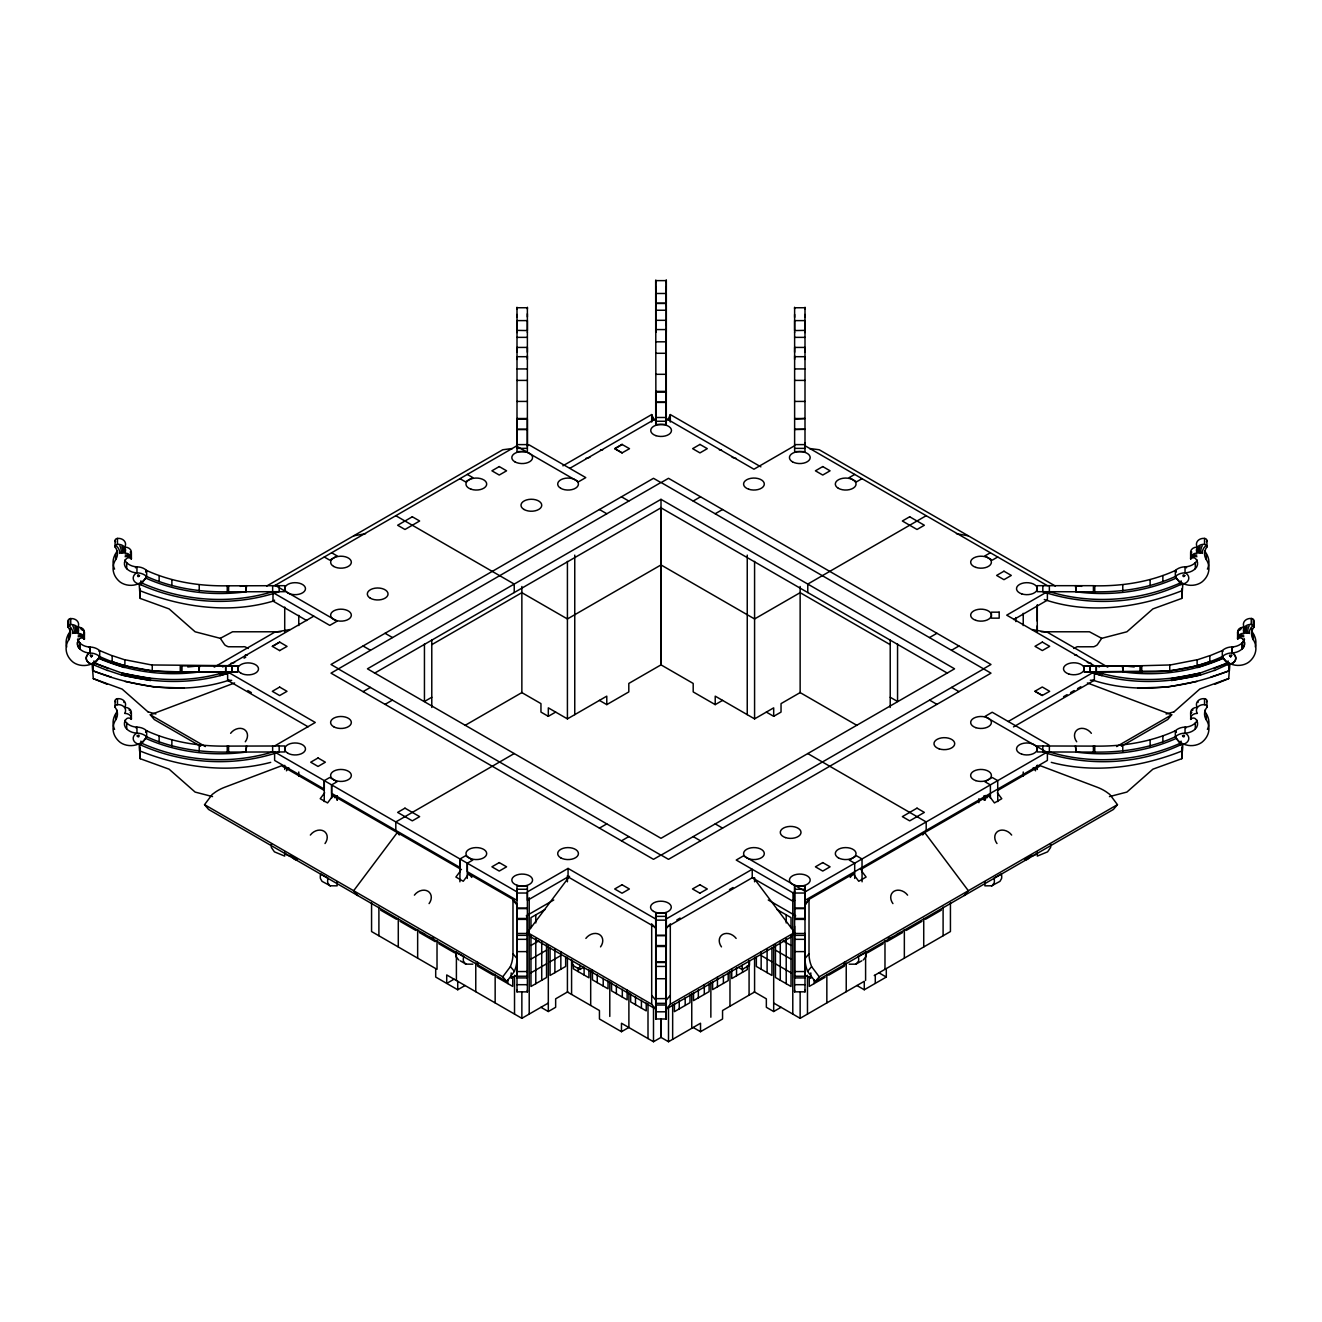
<?xml version="1.0" encoding="UTF-8"?>
<svg xmlns="http://www.w3.org/2000/svg" width="1322" height="1322" viewBox="0 0 1322 1322"><rect width="100%" height="100%" fill="white"/><g stroke="black" fill="none" stroke-linecap="round" stroke-linejoin="round"><path stroke-width="1.5" d="M181.626 671.873L181.626 665.875L237.762 665.875L237.762 671.873L180.255 672.006C152.741 672.386 124.797 668.304 99.695 656.571A13.088 10.692 0 0 0 89.979 653.035A13.947 11.386 0 0 1 79.733 648.887L79.733 642.789A9.849 8.031 0 0 1 77.568 639.055A9.849 8.031 0 0 0 79.733 642.905A13.947 11.386 0 0 0 89.979 647.053A13.088 10.675 0 0 1 99.695 650.705L99.695 656.687A16.74 13.666 0 0 1 91.615 663.908L91.35 664.008A16.095 13.137 0 0 1 73.421 662.421A23.366 19.086 0 0 1 68.694 639.815A15.253 12.46 0 0 0 68.1 627.206L68.1 621.208A2.71 2.214 0 0 1 70.496 618.613A7.188 5.866 0 0 1 77.387 621.158A7.188 5.866 0 0 1 77.651 627.339L77.651 633.337A6.346 5.189 0 0 1 84.393 639.104M68.1 621.092L68.1 627.091A2.71 2.214 0 0 1 70.496 624.595L70.496 618.613M84.393 638.989L84.261 639.303A2.842 2.313 0 0 0 79.502 638.757A9.849 8.031 0 0 0 79.733 648.887L79.733 642.905M77.651 633.205L77.651 627.223A6.346 5.189 0 0 1 84.393 632.99L84.261 639.187M124.863 720.259A9.849 8.031 0 0 0 126.697 722.985A13.947 11.386 0 0 0 136.959 727.133A13.088 10.675 0 0 1 146.659 730.785L146.659 736.767A16.74 13.666 0 0 1 138.579 743.989L138.331 744.104A16.095 13.137 0 0 1 120.385 742.518A23.366 19.086 0 0 1 115.658 719.895A15.253 12.46 0 0 0 115.064 707.287L115.064 701.288A2.71 2.214 0 0 1 117.46 698.694A7.188 5.866 0 0 1 124.218 701.09A7.188 5.866 0 0 1 124.846 707.088M115.658 719.895L115.658 713.913A15.253 12.46 0 0 0 117.228 710.245M115.064 707.287A2.71 2.214 0 0 1 117.46 704.692L117.46 698.694M145.602 732.322L146.659 730.785C171.843 742.27 199.705 746.533 227.235 746.104L284.726 745.972L284.726 751.954L227.235 752.086C199.705 752.515 171.843 748.269 146.659 736.767A13.088 10.692 0 0 0 136.959 733.115A13.947 11.386 0 0 1 126.697 728.984L126.697 722.985M199.556 665.875L198.911 672.006C165.068 676.467 129.936 672.006 98.621 658.24L99.695 656.571A16.723 13.666 0 0 1 91.615 663.793L91.35 663.892A7.37 6.015 0 0 1 86.277 658.786A7.37 6.015 0 0 1 89.979 652.919L89.979 647.053A7.37 6.015 0 0 0 89.185 647.35M225.682 665.875L225.682 671.873C192.186 682.483 155.963 681.293 122.103 673.03M228.59 751.954L228.59 745.972M232.193 665.875L232.193 671.873C196.664 684.383 157.682 683.821 121.393 674.881M272.646 745.972L272.646 751.954C229.978 764.909 182.651 761.406 141.95 743.361L140.909 745.079L139.107 743.724L140.248 758.712L169.117 769.189L195.111 792.076L212.545 796.604M279.173 745.972L279.173 751.954C234.44 767.173 184.006 764.182 140.909 745.079L140.909 741.097M284.709 852.046L284.709 856.094L274.431 851.847L271.473 847.633A11.568 9.452 0 0 1 271.307 844.874L271.489 843.965M331.591 798.207L331.624 784.888L337.143 781.699L329.789 777.468L324.287 780.641L324.287 789.118L274.612 760.431L274.612 751.954L517.001 891.904M331.624 784.888L331.624 793.349L459.973 867.447L459.973 858.986L465.476 855.797L472.813 860.044L467.31 863.216L467.277 878.436M337.143 881.791L337.143 885.839L329.872 885.79L327.773 882.782A11.568 6.676 -60 0 1 327.674 880.088L327.972 878.122L320.635 873.892L320.321 875.858A11.568 6.676 -60 0 0 320.436 878.552L322.039 881.344L330.401 885.856M467.31 863.216L467.31 871.694L517.001 900.381L517.001 889.26L527.379 889.26M512.986 899.373L517.001 904.149L517.001 958.566A37.066 29.646 -40 0 1 515.679 967.671L514.423 971.373L506.772 981.585L502.757 976.809L510.408 966.613L511.68 962.912A37.066 29.646 -40 0 0 512.986 953.79L512.986 899.373L468.798 873.859L463.245 881.278L455.892 877.031L460.353 871.115M527.379 915.584L527.379 991.88L517.001 991.831L517.001 963.87M517.001 963.044L517.001 961.21M517.001 359.419L517.001 332.384M517.001 330.566L517.001 320.602L527.379 320.602L527.379 330.566L517.001 330.384M517.001 316.999L517.001 307.431L517.001 308.951M517.001 971.554L527.379 971.538M527.379 359.419L527.379 332.384M527.379 316.999L527.379 307.431L527.379 308.951M569.551 876.304L527.379 932.489L531.394 937.265L655.712 1009.033L651.696 1004.257L651.696 923.731M655.712 305.266L655.712 332.301M655.712 289.882L655.712 280.314L655.91 424.461M655.91 1017.329L655.91 1018.998L655.712 913.172L666.288 913.172L666.288 945.577L655.712 945.577M655.91 1005.034L655.91 999.035M655.91 960.615L655.91 998.606M655.91 945.577L655.91 913.172M655.91 332.301L655.91 330.103M655.91 329.575L655.91 328.732M655.91 325.146L655.91 320.304M655.91 305.432L655.91 287.271M655.91 281.685L655.91 280.314M666.288 999.035L666.09 1018.998L666.09 1017.329M666.09 998.606L666.09 960.582M666.09 424.461L666.288 391.395L655.712 391.395M666.288 332.235L666.288 280.314L666.288 290.295M666.288 998.589L655.712 998.655M670.304 422.049L670.304 414.563L760.877 466.848M672.65 1039.274L672.667 1004.621M674.418 1003.844L674.418 1011.661L690.001 1002.671L690.001 994.855M679.244 1008.868L679.244 1001.068M685.193 1005.447L685.193 997.631M691.753 1028.235L691.77 993.582M693.521 992.805L693.521 1000.622L709.104 991.632L709.104 983.816M698.347 997.846L698.347 990.029M704.296 994.408L704.296 984.642M710.856 1017.213L710.872 982.56M712.624 981.783L712.624 989.6L728.207 980.61L728.207 972.794M717.449 986.823L717.449 977.057M723.398 983.386L723.398 975.57M729.975 1006.174L729.975 971.538M731.727 968.795L731.727 978.561L747.31 969.571L747.31 965.671M736.552 975.785L736.552 967.968M738.585 967.44L742.138 969.489L742.138 965.242M742.501 972.348L742.501 968.448M693.191 1027.475L700.528 1031.705L722.556 1018.998L722.556 1010.52L749.078 995.152L749.078 960.499M749.475 961.011L749.475 965.242L742.138 969.489M804.999 990.211L804.999 991.831L794.621 991.831L794.621 990.211M794.621 926.177L794.621 977.916L804.999 977.916L804.999 940.504M794.621 886.054L794.621 918.459L804.999 918.459L804.999 886.054L794.621 886.054L794.621 991.88M794.621 359.419L794.621 357.221M794.621 355.849L794.621 356.692L804.999 356.692L804.999 359.419M794.621 352.263L794.621 347.422L804.999 347.438L804.999 352.247M794.621 332.566L794.621 314.388M794.621 308.803L794.621 307.431L794.621 317.412M794.621 971.554L804.999 971.554M804.999 939.942L804.999 933.497L794.621 933.464M804.999 442.969L804.999 444.605L794.621 444.605M804.999 332.566L804.999 314.487M804.999 308.803L804.999 307.431L804.999 317.412M810.816 972.926L810.816 978.363L804.949 974.958M978.891 802.669L978.891 798.752M983.717 799.893L983.717 795.976M984.857 800.174L984.857 796.059M985.468 799.562L985.468 795.48M1023.228 625.57L1023.228 613.292M1042.827 585.679L1042.827 591.678C1088.089 606.798 1139.994 604.485 1182.893 583.448L1181.752 598.436L1152.883 608.913L1126.889 631.784L1101.705 638.328L1089.444 631.784L1041.29 631.784M1046.313 751.954L1047.388 751.954L1047.388 760.431L804.999 900.381M1049.354 585.679L1049.354 591.678C1092.022 604.633 1139.349 601.13 1180.05 583.068L1181.091 584.803L1181.091 580.804M1089.807 665.759L1089.807 671.758C1125.319 684.399 1164.302 683.854 1200.607 674.881M1093.41 591.678L1093.41 585.679L1037.274 585.679L1037.274 591.678L1094.765 591.81C1122.295 592.239 1150.157 587.976 1175.341 576.491A13.088 10.692 0 0 1 1185.041 572.839A13.947 11.386 0 0 0 1195.303 568.691A9.849 8.031 0 0 0 1195.518 558.562A2.842 2.313 0 0 0 1190.758 559.107L1190.758 553.108A2.842 2.313 0 0 1 1191.833 552.1M1013.495 726.918L1094.368 680.235L1094.368 671.758L1008.223 721.498M1140.374 671.758L1140.374 665.759L1084.238 665.759L1084.238 671.758L1141.745 671.89C1169.259 672.435 1197.203 668.288 1222.305 656.571A13.088 10.692 0 0 1 1232.021 652.919A13.947 11.386 0 0 0 1242.267 648.772A9.849 8.031 0 0 0 1242.498 638.757A2.842 2.313 0 0 0 1237.739 639.187L1237.607 632.99A6.346 5.189 0 0 1 1244.349 627.223A7.188 5.866 0 0 1 1244.613 621.043A7.188 5.866 0 0 1 1251.504 618.498A2.71 2.214 0 0 1 1253.9 621.092L1253.9 627.206A15.253 12.46 0 0 0 1253.306 639.699A23.366 19.086 0 0 1 1248.579 662.305A16.095 13.137 0 0 1 1230.633 663.892L1230.385 663.793A16.723 13.666 0 0 1 1222.305 656.571L1222.305 650.589A13.088 10.692 0 0 1 1232.021 646.937A13.947 11.386 0 0 0 1242.267 642.789A9.849 8.031 0 0 0 1244.432 639.17A9.849 8.031 0 0 1 1242.267 642.789L1242.267 648.772A9.849 8.031 0 0 0 1242.498 638.642M1195.303 568.691L1195.303 562.693A9.849 8.031 0 0 0 1197.137 559.983M1195.303 562.693A13.947 11.386 0 0 1 1185.041 566.841A13.088 10.692 0 0 0 1175.341 570.493L1175.341 576.491A16.723 13.666 0 0 0 1183.421 583.696L1183.669 583.812A16.095 13.137 0 0 0 1201.615 582.225A23.366 19.086 0 0 0 1206.342 559.619A15.253 12.46 0 0 1 1206.936 546.994A2.71 2.214 0 0 0 1204.54 544.4L1204.54 538.418A7.188 5.866 0 0 0 1197.782 540.814A7.188 5.866 0 0 0 1197.154 546.796M1206.342 559.619L1206.342 553.621A15.253 12.46 0 0 1 1204.97 550.729M1206.936 546.994L1206.936 541.012A2.71 2.214 0 0 0 1204.54 538.418M1238.003 632.792A2.842 2.313 0 0 0 1237.739 633.188L1237.607 638.989A6.346 5.189 0 0 1 1244.349 633.205A7.188 5.866 0 0 1 1244.613 627.041A7.188 5.866 0 0 1 1251.504 624.48A2.71 2.214 0 0 1 1253.9 627.091L1253.9 621.092M1244.349 633.205L1244.349 627.223M1251.504 624.48L1251.504 618.498M324.237 801.578L324.287 780.641M459.924 881.807L459.973 858.986M1182.05 588.505L1181.752 598.436M1182.198 746.831L1181.752 758.712L1152.883 769.189L1126.889 792.076L1109.455 796.604M1181.752 758.712L1182.893 743.724C1139.994 764.777 1088.089 767.074 1042.827 751.954L1042.827 745.972M1228.865 670.684L1229.328 664.652L1229.328 670.766L1210.952 677.046M1214.885 684.251L1228.716 678.632L1229.857 663.528L1214.588 670.469M1229.526 655.53L1230.716 656.869L1231.575 655.398M90.425 655.398L91.284 656.869L92.408 655.53M1101.705 638.328L1097.26 644.855A12.675 10.345 0 0 1 1093.691 646.755L1079.33 646.805A5.09 4.164 0 0 0 1076.819 646.871L1073.794 648.491M667.891 420.198L670.304 414.563M668.701 420.198L670.304 416.43M1229.592 655.53L1230.633 656.753L1231.707 655.497M1190.692 713.533L1190.758 713.384A2.842 2.313 0 0 1 1191.833 712.376M1197.137 720.259A9.849 8.031 0 0 1 1195.303 722.985A13.947 11.386 0 0 1 1185.041 727.133A13.088 10.675 0 0 0 1175.341 730.785C1150.157 742.27 1122.295 746.533 1094.765 746.104L1037.274 745.972L1037.274 751.954L1094.765 752.086C1122.295 752.515 1150.157 748.269 1175.341 736.767A13.088 10.692 0 0 1 1185.041 733.132A13.947 11.386 0 0 0 1195.303 728.984A9.849 8.031 0 0 0 1195.518 718.838A2.842 2.313 0 0 0 1190.758 719.383L1190.626 713.202A6.346 5.189 0 0 1 1196.955 707.402M90.359 655.398L91.367 656.753L92.474 655.53M124.863 559.983A9.849 8.031 0 0 0 126.697 562.693A13.947 11.386 0 0 0 136.959 566.841A13.088 10.692 0 0 1 146.659 570.493L146.659 576.491L140.909 584.803L139.107 583.448L140.248 598.436L169.117 608.913L195.111 631.784L220.295 638.328L232.556 631.784L280.71 631.784M125.045 707.402A6.346 5.189 0 0 1 131.374 713.202L131.374 719.185A6.346 5.189 0 0 0 124.632 713.417A7.188 5.866 0 0 0 124.351 707.237A7.188 5.866 0 0 0 117.46 704.692M145.602 572.046L146.659 570.493C171.843 581.994 199.705 586.241 227.235 585.811L284.726 585.679L284.726 591.678L227.235 591.81C199.705 592.239 171.843 587.976 146.659 576.491A13.088 10.692 0 0 0 136.959 572.839A13.947 11.386 0 0 1 126.697 568.691A9.849 8.031 0 0 1 126.482 558.562A2.842 2.313 0 0 1 131.242 559.107L131.242 553.108A2.842 2.313 0 0 0 130.167 552.1M141.95 743.361L146.659 736.767M506.772 981.585L208.562 809.428L204.546 804.652L212.214 794.439L215.585 791.961A37.066 29.596 -40.1 0 1 224.608 787.301L281.586 765.769L324.006 790.275M286.411 770.809L288.774 767.669M324.667 792.77L320.221 798.703L327.559 802.933L333.111 795.53L461.461 869.628M809.014 899.373L804.999 904.975L809.014 899.373L853.202 873.859L858.755 881.278L866.108 877.048L861.647 871.115M794.621 932.489L790.606 937.265L666.288 1009.033L670.304 1004.257L794.621 932.489L753.606 877.841M850.178 877.444L853.202 873.859M809.014 900.199L809.014 953.79L804.999 958.566A37.066 29.646 40 0 0 806.321 967.671L807.577 971.373L815.228 981.585L1113.438 809.428L1117.454 804.652L1109.786 794.439L1106.415 791.961A37.066 29.596 40.1 0 0 1097.392 787.301L1040.414 765.769L997.994 790.275M807.577 971.373L811.592 966.613L810.32 962.912A37.066 29.646 40 0 1 809.014 953.79M922.706 834.959L924.706 832.579L968.348 890.731L964.333 895.506M815.228 981.585L819.243 976.809L1117.454 804.652M986.873 797.91L988.889 795.53L994.441 802.933L1001.779 798.703L997.333 792.77M666.288 928.507L669.296 924.921M666.288 1000.093L670.304 995.334M1087.378 682.945L1171.705 714.789L1167.69 719.548L1121.42 746.269M892.862 936.736L891.59 937.695A12.675 7.321 60 0 1 889.062 938.141L888.053 937.992M900.199 932.506L898.927 933.464A12.675 7.321 60 0 1 897.324 933.91M1028.549 858.408L1027.277 859.366A12.675 7.321 60 0 1 1025.674 859.812M1035.886 854.161L1034.614 855.119A12.675 7.321 60 0 1 1032.085 855.582L1024.748 859.812M1173.853 711.996L1199.847 688.993L1228.716 678.517M1229.857 655.233L1231.245 655.15M773.684 1003.051L800.14 1018.32L864.274 981.288L864.274 989.765L856.937 985.534M266.68 586.043L502.757 449.761L511.68 448.588A37.066 6.18 -23.1 0 1 512.143 448.769M274.612 585.679L517.001 445.729M306.687 620.53L272.993 601.08L272.993 592.603L274.612 591.678M527.379 445.729L528.982 444.803L585.778 477.606L578.441 481.836L516.456 446.043M272.993 601.08L274.612 600.155M214.23 667.131L274.612 632.263L289.964 629.536M562.891 465.823L651.696 414.563L654.109 420.198M227.632 665.875L313.777 616.151M569.765 468.352L655.91 418.611M272.382 646.408L279.719 642.178M622.183 444.456L614.846 448.687L622.183 452.917M279.653 650.556L287.056 646.408L279.653 642.079L272.315 646.326L279.719 650.639M661 499.336L367.433 668.816L661 838.313L954.567 668.816L661 499.336L661.165 664.949L693.191 683.441L693.191 691.918L715.219 704.626L722.556 700.396M374.506 673.212L661 507.813L947.494 673.212M431.947 644.574L522.14 592.504M363.054 691.637L370.391 687.407M693.191 501.038L700.528 496.808M274.612 745.972L315.28 722.473L227.632 671.873L227.632 680.351L308.125 726.819M794.621 445.729L753.937 469.227L666.288 418.611M385.066 704.362L392.419 700.115M715.219 513.746L722.556 509.515M431.782 697.256L424.445 701.503L424.445 643.946M660.851 565.023L567.419 618.96L521.86 592.669M854.69 474.416L849.187 477.606L856.524 481.836L862.027 478.663M465.063 725.381L522.074 692.464M521.86 586.489L521.86 692.596L540.962 703.618L540.962 712.095L548.316 716.326L555.653 712.095M548.316 716.326L548.316 707.848L567.419 718.887L606.781 696.149L606.781 704.626L599.444 700.396M926.193 515.712L807.775 584.076L807.775 592.553M800.14 592.669L754.581 618.96L661.165 565.023M606.781 704.626L628.809 691.918L628.809 683.441L660.851 664.949L660.851 507.466M990.376 552.761L984.857 555.934L992.211 560.181L997.713 556.992M715.219 704.626L715.219 696.149L754.581 718.887L773.684 707.848L773.684 716.326L766.347 712.095M773.684 716.326L781.038 712.095L781.038 703.618L800.14 692.596L800.14 586.489M599.444 828.134L606.781 823.887M929.581 637.518L936.934 633.288M655.712 919.021L568.063 868.422L527.379 891.904L527.379 900.381L568.063 876.883L655.712 927.499L655.712 916.377L666.288 916.377L666.288 1018.998L655.712 1018.948L655.712 928.507L652.704 924.921M621.472 840.842L628.809 836.595M951.609 650.226L958.946 645.995M1013.792 619.555L1047.388 600.155L1047.388 591.678L1006.72 615.16L1094.368 665.759M526.272 915.849L553.736 900.001M544.945 909.569L530.965 917.633L530.965 927.73M983.651 668.734L990.988 664.487L668.502 478.3L661.165 482.547L990.988 673.146L668.502 859.333L661.149 855.103L983.651 668.915M454.057 979.172L446.72 983.403L446.72 974.942L521.86 1018.32L548.316 1003.051M530.965 945.445L538.765 940.95M371.565 902.992L371.565 931.547L435.698 968.58L435.698 977.057L457.726 989.765L465.063 985.534M530.965 959.128L546.548 950.138M517.051 974.958L511.184 978.363L511.184 972.926M530.965 972.794L546.548 963.804M550.068 961.772L560.842 955.558M699.966 884.749L692.48 888.946L699.966 893.226M699.817 893.193L707.303 888.979L699.817 884.715M1042.281 695.471L1049.685 691.323L1042.281 686.994L1034.944 691.224L1042.281 695.471L1034.994 691.323M666.09 919.021L752.235 869.281L752.235 877.758L666.09 927.499M572.525 961.011L572.525 965.242L579.862 969.489L583.415 967.44M676.831 919.963L680.103 918.079M729.463 889.574L732.999 887.525M1063.566 696.677L1067.102 694.645M1070.638 692.596L1074.175 690.563M1077.579 688.597L1080.834 686.713M567.799 991.797L555.653 998.821L555.653 1007.298L548.316 1011.528L540.962 1007.298M805.544 891.59L743.559 855.797L736.222 860.044L793.018 892.829L794.621 891.904M1047.388 745.972L1049.007 745.03L992.211 712.244L984.873 716.491L1046.859 752.268M804.999 891.904L1047.388 751.954M752.235 877.758L793.018 901.307L794.621 900.381M860.539 869.628L988.889 795.53M567.419 957.359L567.419 992.029L599.444 1010.52L599.444 1018.998L621.472 1031.705L628.809 1027.475M1116.644 746.566L1171.705 714.789M621.472 1031.705L621.472 1023.245L653.498 1041.736L660.851 1037.489L660.851 1019.146M661.165 1019.146L661.165 1037.489L668.502 1041.736L700.528 1023.228L700.528 1031.705M825.06 977.288L809.262 986.41L809.262 976.644M828.63 975.223L844.428 966.101L844.428 962.185M867.381 952.848L883.179 943.726M886.765 941.661L902.562 932.539M906.132 930.473L921.93 921.351M925.516 919.286L941.314 910.164M754.201 991.797L766.347 998.821L766.347 1007.298L773.684 1011.528L781.038 1007.298M849.187 964.184L855.929 964.184L861.795 960.797M991.599 885.856L999.961 881.344L1001.564 878.552A11.568 6.676 60 0 0 1001.679 875.858L1001.365 873.892L994.028 878.122L994.342 880.088A11.568 6.676 60 0 1 994.227 882.782L992.128 885.79L984.873 885.839L984.873 881.791M874.239 975.537L950.435 931.547L950.435 902.992M864.274 989.765L886.302 977.057L886.302 968.58M514.225 753.557L395.807 821.937L395.807 830.398M749.078 995.152L754.581 992.029L754.581 957.359M90.755 655.15L92.243 655.332M124.846 546.796A7.188 5.866 0 0 0 124.218 540.814A7.188 5.866 0 0 0 117.46 538.418A2.71 2.214 0 0 0 115.064 541.012L115.064 546.994A15.253 12.46 0 0 1 115.658 559.619A23.366 19.086 0 0 0 120.385 582.225A16.095 13.137 0 0 0 138.331 583.812L138.579 583.713A16.723 13.666 0 0 0 146.659 576.491M1093.41 585.679L1094.765 585.811C1122.295 586.241 1150.157 581.994 1175.341 570.493L1176.398 572.046M1180.05 583.068L1176.398 578.028C1145.166 592.091 1109.951 596.255 1076.108 591.81L1075.464 585.679L1081.677 586.357M1209.828 655.745L1222.305 650.589A16.74 13.666 0 0 0 1222.701 651.349M1171.011 678.665L1199.897 673.146L1227.014 663.165L1228.072 664.999L1228.072 660.884M1213.629 668.701L1227.014 663.28L1223.379 658.108L1197.749 667.56M1181.091 741.097L1181.091 745.079L1176.398 738.32C1145.166 752.383 1109.951 756.531 1076.108 752.086L1075.464 745.972L1076.108 752.086M1180.05 743.361C1139.349 761.406 1092.022 764.909 1049.354 751.954L1049.354 745.972M234.622 682.945L150.295 714.789L154.31 719.548L200.58 746.269M274.216 600.799C229.945 614.267 182.072 607.393 139.653 590.57M228.987 680.235C184.386 694.893 135.604 687.737 92.672 670.651L92.672 664.652L93.135 670.684M1182.347 590.57C1138.853 607.74 1089.295 614.846 1044.281 599.51M1229.328 670.651C1186.396 687.82 1137.647 694.761 1093.013 680.235M1197.104 659.86L1209.828 655.629L1209.828 661.744M1209.828 661.628L1197.104 665.743L1169.755 670.965L1084.238 671.873L1084.238 665.875L1140.374 665.875L1140.374 671.873M1214.588 670.353L1200.607 674.997L1171.325 680.582M222.526 666.883L225.682 665.759L225.682 671.758L219.386 673.757M220.096 675.592L232.193 671.758L232.193 665.759M1166.12 713.996L1173.853 711.864M240.323 586.357L246.536 585.679L245.892 591.81C212.049 596.255 176.834 592.091 145.602 578.028M198.911 666.007L198.911 671.89L198.911 665.891L187.774 666.966M245.892 752.086L246.536 745.972L245.892 752.086C212.049 756.531 176.834 752.383 145.602 738.32M270.713 762.364C227.169 773.833 180.998 767.371 139.653 750.846L139.653 746.847M1169.755 665.082L1197.104 659.744L1197.104 665.858M1199.897 673.03C1166.004 681.458 1129.88 682.218 1096.318 671.873L1096.318 665.875M1196.955 681.441L1167.69 687.043L1137.647 688.035M353.652 535.823L365.55 533.708M433.947 937.992L432.938 938.141A12.675 7.321 -60 0 1 430.41 937.695L429.138 936.736M863.266 959.954L865.877 956.88A11.568 6.676 60 0 0 865.993 954.187L865.679 952.22L858.342 956.467L858.656 958.417A11.568 6.676 60 0 1 858.54 961.127L855.929 964.184M152.245 671.08L152.245 664.966L237.762 665.759L237.762 671.758L180.255 671.89L152.245 670.965L124.896 665.743L112.172 661.628M1140.374 665.759L1169.755 664.966L1169.755 671.08M655.712 280.628L666.288 280.628M655.712 303.267L666.288 303.267M517.001 307.745L527.379 307.745M794.621 307.745L804.999 307.745M655.712 310.24L666.288 310.24M655.712 320.321L666.288 320.321M655.712 329.575L666.288 329.575M804.999 330.384L794.621 330.566L794.621 320.602L804.999 320.602L804.999 330.566M517.001 337.358L527.379 337.358M794.621 337.358L804.999 337.358M655.712 341.82L666.288 341.82M655.712 353.288L666.288 353.288M527.379 356.692L517.001 356.692L517.001 446.605M517.001 368.937L527.379 368.937M794.621 368.937L804.999 368.937M655.712 374.308L666.288 374.308M517.001 380.406L527.379 380.406M794.621 380.406L804.999 380.406M666.288 392.056L655.712 392.056L655.712 424.461L666.288 424.461L666.288 305.266M517.001 401.425L527.379 401.425M794.621 401.425L804.999 401.425M655.712 402.169L666.288 402.169M655.712 402.417L666.288 402.417M655.712 417.488L666.288 417.488M517.001 418.512L527.379 418.512M794.621 418.512L804.999 418.512L794.621 419.173M655.712 421.255L666.288 421.255M517.001 429.286L527.379 429.286M794.621 429.286L804.999 429.286L794.621 429.534M517.001 429.534L527.379 429.534M517.001 444.605L527.379 444.605M517.001 448.373L527.379 448.373M794.621 448.373L804.999 448.373M227.632 680.351L231.68 680.351M1090.32 680.235L1094.368 680.235M794.621 889.26L804.999 889.26M517.001 893.028L527.379 893.028M794.621 893.028L804.999 893.028M517.001 908.115L527.379 908.115M794.621 908.115L804.999 908.115M517.001 908.611L527.379 908.611M794.621 908.611L804.999 908.611M517.001 918.459L527.379 918.459M517.001 919.385L527.379 919.385M794.621 919.385L804.999 919.385M655.712 920.145L666.288 920.145M517.001 933.464L527.379 933.464M517.001 935.348L527.379 935.348M655.712 935.232L666.288 935.232M794.621 935.348L804.999 935.348M655.712 935.728L666.288 935.728M517.001 939.331L527.379 939.331M794.621 939.331L804.999 939.331M655.712 946.502L666.288 946.502M517.001 951.609L527.379 951.609M794.621 951.609L804.999 951.609M655.712 961.755L666.288 961.755M655.712 962.482L666.288 962.482M458.734 959.954L456.123 956.88A11.568 6.676 -60 0 1 456.007 954.187L456.321 952.237L463.658 956.467L463.344 958.433A11.568 6.676 -60 0 0 463.46 961.127L465.559 964.118L472.813 964.184M655.712 966.448L666.288 966.448M517.001 976.231L527.379 976.231M794.621 976.231L804.999 976.231M655.712 978.726L666.288 978.726M517.001 984.692L527.379 984.692M794.621 984.692L804.999 984.692M655.712 1003.348L666.288 1003.348M655.712 1005.034L666.288 1005.034M655.712 1011.809L666.288 1011.809M184.353 688.035L154.31 687.043L125.045 681.441M1232.815 647.35A7.37 6.015 0 0 0 1232.021 646.937L1232.021 653.035A7.37 6.015 0 0 1 1235.723 658.901A7.37 6.015 0 0 1 1230.65 664.024L1230.385 663.908A16.74 13.666 0 0 1 1222.305 656.687L1223.379 658.24C1192.097 672.105 1156.899 676.633 1123.089 671.89L1122.444 665.759L1134.226 666.966M956.45 533.708L968.348 535.823M1032.036 629.536L1047.388 632.263L1107.77 667.131M152.245 665.082L124.896 659.744L124.896 665.858M150.989 678.665L122.103 673.146L94.986 663.28L98.621 658.108L124.251 667.56M150.675 680.582L121.393 674.997L107.413 670.353M1051.287 762.364C1094.831 773.833 1141.002 767.371 1182.347 750.846L1182.347 746.847M148.147 711.864L155.88 713.996M1099.474 666.883L1096.318 665.759L1096.318 671.758L1102.614 673.757M1101.904 675.707L1089.807 671.873L1089.807 665.875M124.896 659.86L112.172 655.629L112.172 661.744M92.672 670.766L111.048 677.046M141.95 583.068C182.651 601.13 229.978 604.633 272.646 591.678L272.646 585.679M99.299 651.349A16.74 13.666 0 0 0 99.695 650.589L112.172 655.745M108.371 668.585L94.986 663.165L93.928 664.999L107.413 670.469M93.928 660.884L93.928 664.999L92.143 663.528L93.284 678.632L122.153 689.109L148.147 711.996M93.284 678.632L107.115 684.251M1197.154 707.088A7.188 5.866 0 0 1 1197.782 701.09A7.188 5.866 0 0 1 1204.54 698.694A2.71 2.214 0 0 1 1206.936 701.288L1206.936 707.287A15.253 12.46 0 0 0 1206.342 719.895A23.366 19.086 0 0 1 1201.615 742.518A16.095 13.137 0 0 1 1183.669 744.104L1183.421 743.989A16.74 13.666 0 0 1 1175.341 736.767L1175.341 730.785L1176.398 732.322M1055.32 586.043L819.243 449.761L810.32 448.588A37.066 6.18 23.1 0 0 809.857 448.769M804.999 445.729L1047.388 585.679M799.876 592.504L890.053 644.574M621.472 496.808L628.809 501.038M951.609 687.407L958.946 691.637M599.444 509.515L606.781 513.746M929.581 700.115L936.934 704.362M890.218 697.256L897.555 701.503L897.555 643.946M467.31 474.416L472.813 477.606L465.476 481.836L459.973 478.663M799.926 692.464L856.937 725.381M395.807 515.712L514.225 584.076L514.225 592.553M807.775 753.557L926.193 821.937L926.193 830.398M331.624 552.761L337.143 555.934L329.789 560.181L324.287 556.992M385.066 633.288L392.419 637.518M715.219 823.887L722.556 828.117M275.141 585.365L337.127 621.158L329.789 625.389L272.993 592.603M363.054 645.995L370.391 650.226M693.191 836.595L700.528 840.842M768.264 900.001L795.728 915.849M777.055 909.569L791.035 917.633L791.035 927.73M878.948 972.81L886.302 977.057M338.349 668.734L331.012 664.487L653.498 478.3L660.851 482.547L331.012 673.146L653.498 859.333L660.851 855.103L338.349 668.915M783.235 940.95L791.035 945.445M775.452 950.138L791.035 959.128M761.158 955.558L771.932 961.772M775.452 963.804L791.035 972.794M247.825 690.563L251.362 692.596M150.295 714.789L205.356 746.566M527.379 932.489L651.696 1004.257M204.546 804.652L502.757 976.809M297.252 859.812L289.915 855.582A12.675 7.321 -60 0 1 287.386 855.119L286.114 854.161M380.686 910.164L396.484 919.286M400.07 921.351L415.868 930.473M419.438 932.539L435.235 941.661M438.821 943.726L454.619 952.848M493.37 975.223L477.573 966.101L477.573 962.185M496.94 977.288L512.738 986.41L512.738 976.644M460.205 960.797L466.088 964.184M248.206 648.491L245.181 646.871A5.09 4.164 0 0 0 242.67 646.805L228.309 646.755A12.675 10.345 0 0 1 224.74 644.855L220.295 638.328M421.801 932.506L423.073 933.464A12.675 7.321 -60 0 0 424.676 933.91M293.451 858.408L294.74 859.366A12.675 7.321 -60 0 0 296.326 859.812M651.696 995.334L655.712 1000.093M512.986 900.199L517.001 904.975M468.798 873.859L471.822 877.444M512.986 953.79L517.001 958.566M510.408 966.613L514.423 971.373M399.294 834.959L397.294 832.579L353.652 890.731L357.667 895.506M333.111 795.53L335.127 797.91M1033.226 767.669L1035.589 770.809M811.592 966.613L819.243 976.809M1175.341 576.491L1176.398 578.028M1175.341 736.767L1176.398 738.32M1190.758 719.383L1190.626 719.185A6.346 5.189 0 0 1 1197.368 713.417A7.188 5.866 0 0 1 1197.649 707.237A7.188 5.866 0 0 1 1204.54 704.692A2.71 2.214 0 0 1 1206.936 707.287M131.308 713.533L131.242 713.384A2.842 2.313 0 0 0 130.167 712.376M84.344 633.453L84.344 639.319M651.696 414.563L653.299 420.198M1050.511 843.965L1050.693 844.874A11.568 9.452 0 0 1 1050.527 847.633L1047.569 851.847L1037.291 856.094L1037.291 852.046M139.95 588.505L140.248 598.436M139.802 746.831L140.248 758.712M997.763 801.578L997.713 780.641L992.211 777.468L984.857 781.699L990.376 784.888L990.409 798.207M862.076 881.807L862.027 858.986L856.524 855.797L849.187 860.044L854.69 863.216L854.723 878.436M337.143 796.059L337.143 800.174M284.709 631.685L284.726 607.062M1251.504 618.613L1251.504 624.595A2.71 2.214 0 0 1 1253.9 627.206M1244.349 633.337L1244.349 627.339A6.346 5.189 0 0 0 1237.607 633.106M1242.267 642.905L1242.267 648.887M1204.772 710.245A15.253 12.46 0 0 0 1206.342 713.913L1206.342 719.895M1204.54 698.694L1204.54 704.692M1195.303 722.985L1195.303 728.984M1162.864 575.549L1162.864 581.548M1162.864 735.825L1162.864 741.824M1150.123 579.664L1150.123 585.663M1150.123 739.94L1150.123 745.938M1141.745 665.891L1141.745 672.006M1123.089 665.891L1123.089 672.006L1122.444 665.875M1122.775 584.886L1122.775 590.884M1122.775 745.178L1122.775 751.16M1094.765 585.811L1094.765 591.81M1094.765 746.104L1094.765 752.086M1093.393 745.972L1093.393 751.954M1076.108 585.811L1076.108 591.81M1037.274 621.191L1037.274 605.096L1037.274 631.784L1037.291 625.802M1023.228 771.982L1023.228 776.064M1015.891 617.539L1015.891 621.621M984.692 795.976L984.692 800.058M943.098 907.189L943.098 935.728M923.731 918.377L923.731 946.916M904.347 929.564L904.347 958.103M890.218 639.699L890.218 707.452M884.98 940.752L884.98 969.29M875.28 974.942L875.28 983.403M865.596 951.939L865.596 980.478M846.229 963.127L846.229 991.665M826.845 974.314L826.845 1002.853M814.137 979.685L814.137 983.585M807.478 975.306L807.478 1014.04M804.999 332.384L804.999 451.579L794.621 451.579L794.621 332.384M804.999 886.054L804.999 991.88M800.14 991.814L800.14 1018.32M793.018 892.829L793.018 901.307M792.787 899.77L792.787 1014.09M791.035 935.679L791.035 986.476L775.452 977.487L775.452 944.272M786.21 914.857L786.21 922.938M786.21 938.769L786.21 983.7M780.277 941.198L780.277 980.263M773.684 945.99L773.684 1011.528M771.932 948.089L771.932 975.438L756.349 966.448L756.349 956.682M767.107 949.229L767.107 972.662M761.158 951.658L761.158 969.224M754.581 561.404L754.581 718.887M754.581 877.709L754.581 881.824M747.244 555.108L747.244 714.64M670.304 923.731L670.304 1004.257M668.502 1007.067L668.502 1041.736M666.09 280.314L666.09 281.834M666.09 286.626L666.09 305.432M666.09 320.304L666.09 325.146M666.09 328.732L666.09 419.487M666.09 913.172L666.09 1005.034M653.498 1007.067L653.498 1041.736M651.696 416.43L651.696 422.049M647.995 1003.844L648.011 1038.497M646.243 1003.067L646.243 1010.884L630.66 1001.894L630.66 994.078M641.418 1000.291L641.418 1008.108M635.485 996.854L635.485 1004.67M628.892 992.822L628.892 1027.458M627.14 990.095L627.14 999.862L611.557 990.856L611.557 983.056M622.315 989.269L622.315 997.069M616.366 985.832L616.366 993.648M609.789 981.783L609.789 1016.436M608.037 981.007L608.037 988.823L592.454 979.833L592.454 970.067M603.212 978.23L603.212 986.047M597.263 974.793L597.263 982.61M590.686 970.761L590.686 1005.414M588.934 969.984L588.934 977.801L573.351 968.795L573.351 964.895M584.109 967.208L584.109 975.025M579.862 965.242L579.862 969.489M578.16 967.671L578.16 971.587M574.756 555.108L574.756 714.64M571.583 959.722L571.583 994.375M568.063 868.422L568.063 876.883M567.419 561.404L567.419 718.887M567.419 875.66L567.419 881.824M565.651 956.682L565.651 966.448L550.068 975.438L550.068 948.089M560.842 951.658L560.842 969.224M554.893 949.229L554.893 972.662M548.316 945.99L548.316 1011.528M546.548 944.272L546.548 977.487L530.965 986.476L530.965 935.679M541.723 941.198L541.723 980.263M535.79 914.857L535.79 922.938M535.79 938.769L535.79 983.7M529.213 897.721L529.213 1014.09M527.379 313.744L527.379 332.566M527.379 352.263L527.379 347.422L517.001 347.438L517.001 352.247M527.379 355.849L527.379 446.605M527.379 990.211L527.379 991.88M521.86 991.814L521.86 1018.32M517.001 314.487L517.001 332.566M517.001 990.211L517.001 991.88M514.522 975.306L514.522 1014.04M507.863 979.685L507.863 983.585M495.155 974.314L495.155 1002.853M475.771 963.127L475.771 991.665M457.726 981.288L457.726 989.765M456.404 951.939L456.404 980.478M437.02 940.752L437.02 969.29M431.782 639.699L431.782 707.452M417.653 929.564L417.653 958.103M398.286 918.377L398.286 946.916M378.902 907.189L378.902 935.728M337.308 795.976L337.308 800.058M298.772 615.341L298.772 625.57M298.772 771.982L298.772 776.064M284.726 765.322L284.726 769.421M279.173 585.679L279.173 591.678C234.44 606.881 184.006 603.906 140.909 584.803L140.909 580.804M245.892 585.811L245.892 591.81M228.607 585.679L228.607 591.678M227.235 585.811L227.235 591.81M227.235 746.104L227.235 752.086M199.225 584.886L199.225 590.884M199.225 745.178L199.225 751.16M181.626 665.759L181.626 671.758M180.255 665.891L180.255 672.006M171.877 579.664L171.877 585.663M171.877 739.94L171.877 745.938M159.136 575.549L159.136 581.548M159.136 735.825L159.136 741.824M126.697 562.693L126.697 568.691M117.46 538.418L117.46 544.4A2.71 2.214 0 0 0 115.064 546.994M117.03 550.729A15.253 12.46 0 0 1 115.658 553.621L115.658 559.619M70.496 618.498L70.496 624.48A2.71 2.214 0 0 0 68.1 627.091M1091.377 663.495A10.378 1.735 23.1 0 1 1087.328 662.372M1074.621 655.034A10.378 1.735 23.1 0 1 1076.703 655.018M736.139 458.387A10.378 1.735 23.1 0 1 732.091 457.28M719.383 449.943A10.378 1.735 23.1 0 1 721.465 449.926M146.659 730.785A16.723 13.666 0 0 1 146.263 731.545M114.584 729.413A23.366 19.086 0 0 1 115.658 713.913M115.064 701.288A15.253 12.46 0 0 1 115.559 701.965M129.011 709.914A5.288 4.313 0 0 1 130.035 710.575M123.871 701.982A9.948 8.13 0 0 1 124.004 702.494M135.786 727.794A7.37 6.015 0 0 1 136.959 727.133L136.959 733.115A7.37 6.015 0 0 0 133.241 738.981A7.37 6.015 0 0 0 138.331 744.104M131.242 719.383A2.842 2.313 0 0 0 126.482 718.838A9.849 8.031 0 0 0 126.697 728.984M99.695 650.705A16.723 13.666 0 0 1 99.299 651.465M66.728 646.987A23.366 19.086 0 0 1 68.694 633.816A15.253 12.46 0 0 0 70.479 628.628M81.154 629.47A5.288 4.313 0 0 1 83.071 630.495M89.185 647.466A7.37 6.015 0 0 1 89.979 647.053L89.979 652.919A7.37 6.015 0 0 0 86.277 658.901A7.37 6.015 0 0 0 91.35 664.008M77.651 627.339A6.346 5.189 0 0 1 84.393 633.106M83.997 632.908A2.842 2.313 0 0 1 84.261 633.304M70.496 624.595A7.188 5.866 0 0 1 77.387 627.157A7.188 5.866 0 0 1 77.651 633.337M892.928 903.604A10.378 8.296 40.1 0 1 894.118 891.193A10.378 8.296 40.1 0 1 907.603 895.143M721.465 946.883A10.378 8.296 40.1 0 1 722.655 934.456A10.378 8.296 40.1 0 1 736.139 938.405M996.986 843.535A10.378 8.296 40.1 0 1 998.176 831.108A10.378 8.296 40.1 0 1 1011.661 835.058M1076.703 741.774A10.378 8.296 40.1 0 1 1077.909 729.364A10.378 8.296 40.1 0 1 1091.377 733.313M1175.737 731.545A16.723 13.666 0 0 1 1175.341 730.785M1206.342 713.913A23.366 19.086 0 0 1 1207.416 729.413M1206.441 701.965A15.253 12.46 0 0 1 1206.936 701.288M1191.965 710.575A5.288 4.313 0 0 1 1192.989 709.914M1197.996 702.494A9.948 8.13 0 0 1 1198.129 701.982M1186.214 727.794A7.37 6.015 0 0 0 1185.041 727.133L1185.041 733.132A7.37 6.015 0 0 1 1188.759 738.981A7.37 6.015 0 0 1 1183.669 744.104M1222.701 651.465A16.723 13.666 0 0 1 1222.305 650.705M1255.272 646.871A23.366 19.086 0 0 0 1253.306 633.701A15.253 12.46 0 0 1 1251.521 628.495M1238.929 630.495A5.288 4.313 0 0 1 1240.846 629.47M1232.815 647.466A7.37 6.015 0 0 0 1232.021 647.053L1232.021 652.919A7.37 6.015 0 0 1 1235.723 658.786A7.37 6.015 0 0 1 1230.65 663.892M589.909 457.28A10.378 1.735 -23.1 0 1 585.861 458.387M600.535 449.926A10.378 1.735 -23.1 0 1 602.617 449.943M245.793 657.1A10.378 1.735 -23.1 0 1 244.091 658.158M234.672 662.372A10.378 1.735 -23.1 0 1 230.623 663.495M245.297 655.018A10.378 1.735 -23.1 0 1 247.379 655.034M1175.737 571.269A16.74 13.666 0 0 1 1175.341 570.493M1204.54 544.4A7.188 5.866 0 0 0 1197.649 546.961A7.188 5.866 0 0 0 1197.368 553.125A6.346 5.189 0 0 0 1190.626 558.909L1190.626 552.91A6.346 5.189 0 0 1 1196.955 547.126M1183.669 583.812A7.37 6.015 0 0 0 1188.759 578.689A7.37 6.015 0 0 0 1185.041 572.839L1185.041 566.841A7.37 6.015 0 0 1 1186.561 567.782M1201.169 553.257A13.997 11.435 0 0 1 1202.21 545.821M1200.029 553.257A11.336 9.254 0 0 1 1200.095 546.498M1191.667 557.421A4.858 3.966 0 0 1 1196.889 556.711M1198.823 553.207A9.948 8.13 0 0 1 1198.129 547.705M1191.965 556.281A5.288 4.313 0 0 1 1196.79 555.075M1202.458 553.389A11.402 9.304 0 0 1 1205.416 546.184M1206.441 541.673A15.253 12.46 0 0 1 1206.936 541.012M1206.342 553.621A23.366 19.086 0 0 1 1207.416 569.138M1248.133 633.337A13.997 11.435 0 0 1 1249.174 625.901M1246.993 633.337A11.336 9.254 0 0 1 1247.076 626.578M1238.631 637.501A4.858 3.966 0 0 1 1243.853 636.791M1245.787 633.288A9.948 8.13 0 0 1 1245.093 627.785M1238.929 636.361A5.288 4.313 0 0 1 1243.771 635.155M1249.422 633.469A11.402 9.304 0 0 1 1252.38 626.281M310.34 835.058A10.378 8.296 -40.1 0 1 323.824 831.108A10.378 8.296 -40.1 0 1 325.014 843.535M230.623 733.313A10.378 8.296 -40.1 0 1 244.091 729.364A10.378 8.296 -40.1 0 1 245.297 741.774M414.397 895.143A10.378 8.296 -40.1 0 1 427.882 891.193A10.378 8.296 -40.1 0 1 429.072 903.604M585.861 938.405A10.378 8.296 -40.1 0 1 599.345 934.456A10.378 8.296 -40.1 0 1 600.535 946.883M146.659 570.493A16.74 13.666 0 0 1 146.263 571.269M117.46 544.4A7.188 5.866 0 0 1 124.351 546.961A7.188 5.866 0 0 1 124.632 553.125A6.346 5.189 0 0 1 131.374 558.909L131.374 552.91A6.346 5.189 0 0 0 125.045 547.126M138.331 583.812A7.37 6.015 0 0 1 133.241 578.689A7.37 6.015 0 0 1 136.959 572.839L136.959 566.841A7.37 6.015 0 0 0 135.439 567.782M119.79 545.821A13.997 11.435 0 0 1 120.831 553.257M121.905 546.498A11.336 9.254 0 0 1 121.971 553.257M125.111 556.711A4.858 3.966 0 0 1 130.333 557.421M123.871 547.705A9.948 8.13 0 0 1 123.177 553.207M125.21 555.075A5.288 4.313 0 0 1 130.035 556.281M116.584 546.184A11.402 9.304 0 0 1 119.542 553.389M115.064 541.012A15.253 12.46 0 0 1 115.559 541.673M114.584 569.138A23.366 19.086 0 0 1 115.658 553.621M72.826 625.901A13.997 11.435 0 0 1 73.867 633.337M74.924 626.578A11.336 9.254 0 0 1 75.007 633.337M78.147 636.791A4.858 3.966 0 0 1 83.369 637.501M76.907 627.785A9.948 8.13 0 0 1 76.213 633.288M78.229 635.155A5.288 4.313 0 0 1 83.071 636.361M69.62 626.281A11.402 9.304 0 0 1 72.578 633.469M79.733 648.772A9.849 8.031 0 0 1 79.502 638.642M68.694 633.833L68.694 639.815L68.694 633.701M517.001 419.173L517.001 451.579L527.379 451.579L527.379 419.173L517.001 419.173M655.712 293.484L655.712 303.449L666.288 303.449L666.288 293.484L655.712 293.484M1037.274 765.388L1037.274 769.421L1037.274 765.322M1253.306 633.701L1253.306 639.699L1253.306 633.833M139.488 575.681C136.91 579.053 137.058 572.509 139.488 575.681M137.207 735.941C139.223 739.345 140.231 732.851 137.207 735.941M1184.793 575.665C1182.529 579.003 1182.149 572.575 1184.793 575.665M1182.529 735.842C1184.049 739.328 1185.966 733.28 1182.562 735.726M412.315 516.77L397.641 525.247L404.978 529.478L419.652 521L412.315 516.77M499.253 466.567L491.916 470.814L499.253 475.044L506.59 470.814L499.253 466.567M622.034 444.423L614.697 448.654L622.034 452.901L629.52 448.687L622.034 444.423M279.653 687.076L272.315 691.323L279.653 695.554L287.006 691.323L279.653 687.076M699.966 444.423L692.629 448.654L699.966 452.901L707.303 448.654L699.966 444.423M318.04 757.969L310.703 762.199L318.04 766.446L325.377 762.199L318.04 757.969M822.747 466.567L815.41 470.814L822.747 475.044L830.084 470.814L822.747 466.567M404.978 808.155L397.641 812.402L412.315 820.863L419.652 816.632L404.978 808.155M909.685 516.77L902.348 521L917.022 529.478L924.359 525.247L909.685 516.77M499.253 862.588L491.916 866.819L499.253 871.066L506.59 866.819L499.253 862.588M1003.96 571.203L996.623 575.434L1003.96 579.68L1011.297 575.434L1003.96 571.203M622.034 884.749L614.697 888.979L622.034 893.226L629.371 888.979L622.034 884.749M1042.347 642.079L1034.994 646.326L1042.347 650.556L1049.685 646.326L1042.347 642.079M822.747 862.588L815.41 866.819L822.747 871.066L830.084 866.819L822.747 862.588M917.022 808.155L902.348 816.632L909.685 820.863L924.359 812.402L917.022 808.155M999.184 612.169L991.401 612.169L991.401 618.151L999.184 618.151L999.184 612.169M527.379 886.054L517.001 886.054L517.001 977.916L527.379 977.916L527.379 886.054M524.024 509.482A10.378 5.999 0 0 0 541.392 506.789A10.378 5.999 0 0 0 528.684 499.452A10.378 5.999 0 0 0 524.024 509.482M655.91 435.649A10.378 5.999 0 0 0 671.477 430.46A10.378 5.999 0 0 0 655.91 425.271A10.378 5.999 0 0 0 655.91 435.649M560.726 488.297A10.378 5.999 0 0 0 578.078 485.604A10.378 5.999 0 0 0 565.37 478.267A10.378 5.999 0 0 0 560.726 488.297M514.853 461.808A10.378 5.999 0 0 0 532.221 459.114A10.378 5.999 0 0 0 519.496 451.777A10.378 5.999 0 0 0 514.853 461.808M471.128 489.239A10.378 5.999 0 0 0 486.694 484.05A10.378 5.999 0 0 0 471.128 478.861A10.378 5.999 0 0 0 471.128 489.239M748.748 489.239A10.378 5.999 0 0 0 764.314 484.05A10.378 5.999 0 0 0 748.748 478.861A10.378 5.999 0 0 0 748.748 489.239M838.346 488.297A10.378 5.999 0 0 0 855.698 485.604A10.378 5.999 0 0 0 842.99 478.267A10.378 5.999 0 0 0 838.346 488.297M792.473 461.808A10.378 5.999 0 0 0 809.841 459.114A10.378 5.999 0 0 0 797.116 451.777A10.378 5.999 0 0 0 792.473 461.808M370.325 598.205A10.378 5.999 0 0 0 387.693 595.528A10.378 5.999 0 0 0 374.985 588.191A10.378 5.999 0 0 0 370.325 598.205M240.786 673.113A10.378 5.999 0 0 0 258.154 670.436A10.378 5.999 0 0 0 245.446 663.099A10.378 5.999 0 0 0 240.786 673.113M333.64 619.39A10.378 5.999 0 0 0 350.991 616.713A10.378 5.999 0 0 0 338.283 609.376A10.378 5.999 0 0 0 333.64 619.39M287.766 592.917A10.378 5.999 0 0 0 305.134 590.223A10.378 5.999 0 0 0 292.41 582.886A10.378 5.999 0 0 0 287.766 592.917M333.64 566.427A10.378 5.999 0 0 0 350.991 563.75A10.378 5.999 0 0 0 338.283 556.413A10.378 5.999 0 0 0 333.64 566.427M333.64 726.72A10.378 5.999 0 0 0 350.991 724.026A10.378 5.999 0 0 0 338.283 716.689A10.378 5.999 0 0 0 333.64 726.72M333.64 779.683A10.378 5.999 0 0 0 350.991 776.989A10.378 5.999 0 0 0 338.283 769.652A10.378 5.999 0 0 0 333.64 779.683M287.766 753.193A10.378 5.999 0 0 0 305.134 750.516A10.378 5.999 0 0 0 292.41 743.179A10.378 5.999 0 0 0 287.766 753.193M939.149 748.847A10.378 5.999 0 0 0 954.715 743.658A10.378 5.999 0 0 0 939.149 738.469A10.378 5.999 0 0 0 939.149 748.847M1068.672 673.956A10.378 5.999 0 0 0 1084.238 668.767A10.378 5.999 0 0 0 1068.672 663.578A10.378 5.999 0 0 0 1068.672 673.956M975.834 727.662A10.378 5.999 0 0 0 991.401 722.473A10.378 5.999 0 0 0 975.834 717.284A10.378 5.999 0 0 0 975.834 727.662M1021.708 754.151A10.378 5.999 0 0 0 1037.274 748.963A10.378 5.999 0 0 0 1021.708 743.774A10.378 5.999 0 0 0 1021.708 754.151M975.834 780.641A10.378 5.999 0 0 0 991.401 775.436A10.378 5.999 0 0 0 975.834 770.247A10.378 5.999 0 0 0 975.834 780.641M975.834 620.348A10.378 5.999 0 0 0 991.401 615.16A10.378 5.999 0 0 0 975.834 609.971A10.378 5.999 0 0 0 975.834 620.348M975.834 567.386A10.378 5.999 0 0 0 991.401 562.197A10.378 5.999 0 0 0 975.834 557.008A10.378 5.999 0 0 0 975.834 567.386M1021.708 593.875A10.378 5.999 0 0 0 1037.274 588.67A10.378 5.999 0 0 0 1021.708 583.481A10.378 5.999 0 0 0 1021.708 593.875M785.45 837.586A10.378 5.999 0 0 0 801.016 832.397A10.378 5.999 0 0 0 785.45 827.208A10.378 5.999 0 0 0 785.45 837.586M653.564 911.42A10.378 5.999 0 0 0 670.932 908.743A10.378 5.999 0 0 0 658.207 901.406A10.378 5.999 0 0 0 653.564 911.42M748.748 858.771A10.378 5.999 0 0 0 764.314 853.582A10.378 5.999 0 0 0 748.748 848.394A10.378 5.999 0 0 0 748.748 858.771M794.621 885.261A10.378 5.999 0 0 0 810.188 880.072A10.378 5.999 0 0 0 794.621 874.883A10.378 5.999 0 0 0 794.621 885.261M838.346 857.829A10.378 5.999 0 0 0 855.698 855.136A10.378 5.999 0 0 0 842.99 847.799A10.378 5.999 0 0 0 838.346 857.829M560.726 857.829A10.378 5.999 0 0 0 578.078 855.136A10.378 5.999 0 0 0 565.37 847.799A10.378 5.999 0 0 0 560.726 857.829M471.128 858.771A10.378 5.999 0 0 0 486.694 853.582A10.378 5.999 0 0 0 471.128 848.394A10.378 5.999 0 0 0 471.128 858.771M517.001 885.261A10.378 5.999 0 0 0 532.568 880.072A10.378 5.999 0 0 0 517.001 874.883A10.378 5.999 0 0 0 517.001 885.261"/></g></svg>
